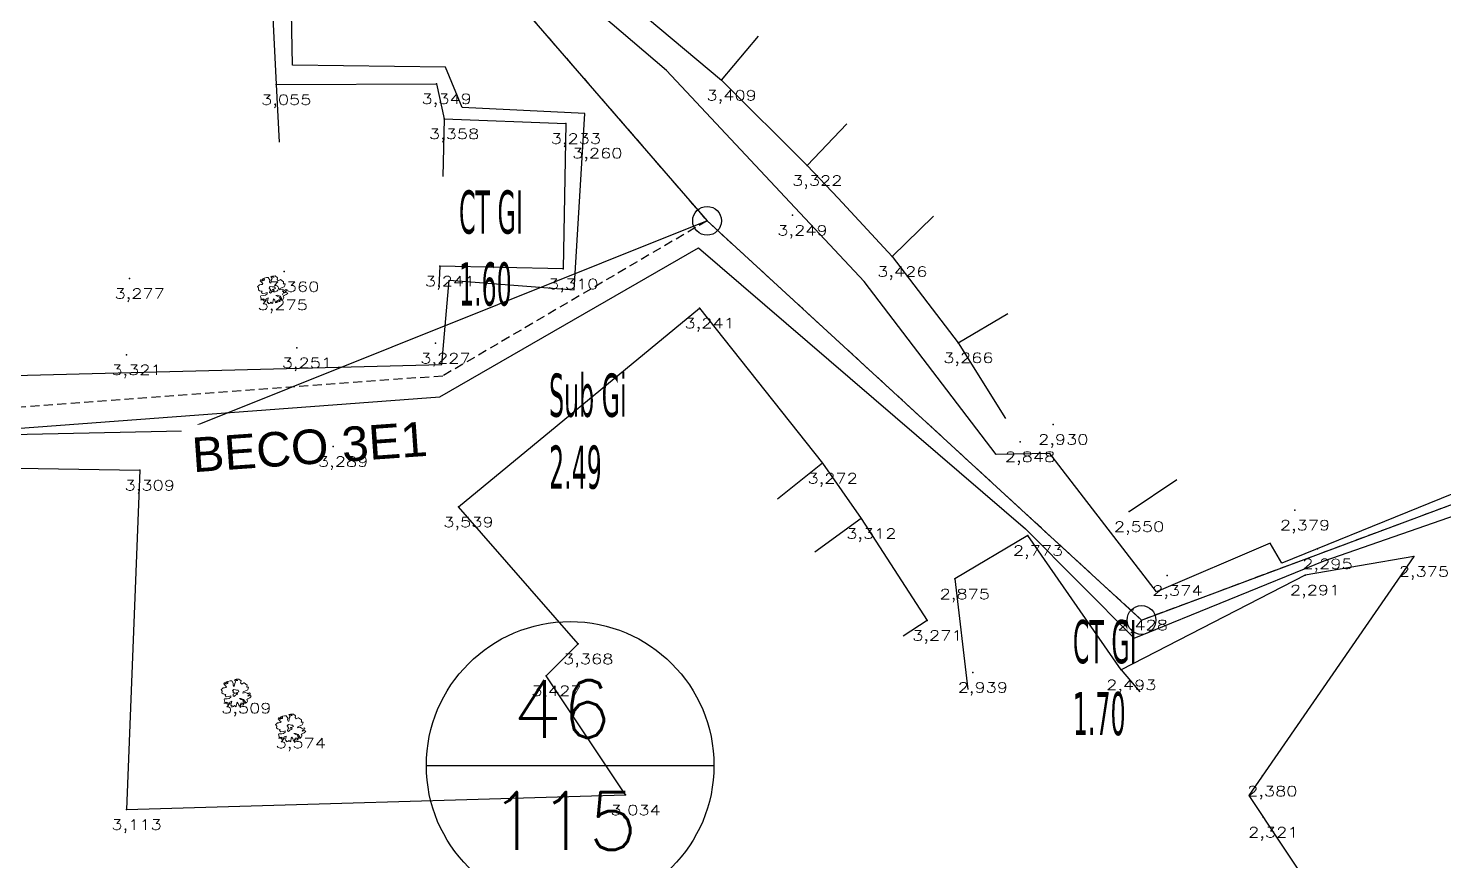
# Model space of a CAD drawing. Extents: x -160 to 364724, y -100 to 7353297.
# Drawn here: x 359324.5 to 359373.71, y 7352640.69 to 7352669.63 of the extents above; entities that cross this region are included whole.
import ezdxf
from ezdxf.enums import TextEntityAlignment as Align

# ---------------------------------------------------------------- set-up
doc = ezdxf.new("R2010")
doc.units = 0
doc.header["$LTSCALE"] = 5
for name, pattern in [('CENTER2', [1.125, 0.75, -0.125, 0.125, -0.125]), ('CONTINUO', [0]), ('DASHDOT2', [12.7, 6.35, -3.175, 0, -3.175]), ('HIDDEN2', [0.1875, 0.125, -0.0625])]:
    doc.linetypes.add(name, pattern=pattern)
for name, color, linetype in [('0-quadras', 6, 'Continuous'), ('COTAS', 1, 'Continuous'), ('LIN - REDE EXISTENTE SECUNDÁRIA', 2, 'Continuous'), ('LT-COTAS', 7, 'CONTINUO'), ('ortofoto', 7, 'Continuous'), ('P_Eixo', 1, 'CENTER2'), ('TEXTO', 7, 'Continuous'), ('ZZ-Carimbo Texto', 7, 'Continuous')]:
    doc.layers.add(name, color=color, linetype=linetype)
doc.layers.add('LT-ALINHAMENTO-PREDIAL', color=4, linetype='DASHDOT2', lineweight=25)
doc.layers.add('LT-ARV', color=114, linetype='Continuous', lineweight=5)
doc.styles.add('1_0250 R200', font='verdana.ttf', dxfattribs={"width": 0.4, "height": 0.4})
doc.styles.add('CARIMBO', font='arial.ttf', dxfattribs={"height": 2})
doc.styles.add('SABESP', font='ROMANS.shx', dxfattribs={"height": 2})
doc.styles.add('simplex', font='simplex.shx', dxfattribs={"width": 0.8})
doc.styles.get("Standard").update_dxf_attribs({"font": 'arial.ttf'})
picture_1 = doc.add_image_def('image1.tif', size_in_pixel=(14710, 13573))

# ---------------------------------------------------------------- blocks, each defined once
blk = doc.blocks.new('SIMB_PONTO')
at = {"color": 0}
blk.add_point((0, 0), dxfattribs=at)
for tag in ['COTA', 'PONTO', 'DESC']:
    blk.add_attdef(tag, (0, 0), '', height=1)
blk = doc.blocks.new('ARV-100')
at = {"layer": 'LT-ARV'}
for p, q in [((-0.051, 0.425), (-0.061, 0.391)), ((-0.027, 0.438), (-0.051, 0.425)), ((0.042, 0.412), (-0.027, 0.438)), ((-0.406, 0.053), (-0.419, 0.016)), ((-0.419, 0.016), (-0.397, 0.014)), ((-0.367, 0.076), (-0.406, 0.053)), ((-0.397, 0.014), (-0.385, 0.025)), ((-0.373, 0.148), (-0.388, 0.104)), ((-0.388, 0.104), (-0.379, 0.101)), ((-0.385, 0.025), (-0.377, -0.027)), ((-0.379, 0.101), (-0.364, 0.119)), ((-0.293, 0.125), (-0.373, 0.148)), ((-0.349, 0.097), (-0.367, 0.076)), ((-0.364, 0.119), (-0.349, 0.097)), ((-0.316, 0.244), (-0.332, 0.248)), ((-0.332, 0.248), (-0.326, 0.22)), ((-0.326, 0.22), (-0.265, 0.159)), ((-0.276, 0.254), (-0.316, 0.244)), ((-0.241, 0.129), (-0.293, 0.125)), ((-0.275, 0.342), (-0.288, 0.298)), ((-0.288, 0.298), (-0.276, 0.254)), ((-0.241, 0.314), (-0.275, 0.342)), ((-0.265, 0.159), (-0.241, 0.129)), ((-0.248, -0.014), (-0.191, 0.018)), ((-0.205, 0.337), (-0.241, 0.343)), ((-0.241, 0.343), (-0.241, 0.314)), ((-0.191, 0.018), (-0.213, -0.026)), ((-0.174, 0.3), (-0.205, 0.337)), ((-0.122, 0.249), (-0.174, 0.3)), ((-0.12, 0.417), (-0.157, 0.379)), ((-0.157, 0.379), (-0.113, 0.313)), ((-0.113, 0.313), (-0.122, 0.249)), ((-0.095, 0.411), (-0.12, 0.417)), ((-0.088, 0.374), (-0.095, 0.411)), ((-0.061, 0.391), (-0.088, 0.374)), ((-0.013, 0.126), (-0.047, 0.11)), ((-0.047, 0.11), (-0.037, 0.053)), ((-0.044, 0.008), (-0.046, -0.019)), ((-0.037, 0.053), (-0.044, 0.008)), ((-0.013, 0.266), (0.006, 0.32)), ((-0.01, 0.205), (-0.013, 0.266)), ((0.02, 0.095), (-0.013, 0.126)), ((0.024, 0.185), (-0.01, 0.205)), ((0.006, 0.32), (0.051, 0.391)), ((0.02, 0.049), (0.02, 0.095)), ((0.045, 0.048), (0.02, 0.049)), ((0.038, 0.242), (0.024, 0.185)), ((0.076, 0.313), (0.038, 0.242)), ((0.051, 0.391), (0.042, 0.412)), ((0.088, 0.064), (0.045, 0.048)), ((0.126, 0.322), (0.076, 0.313)), ((0.087, -0.037), (0.124, 0.002)), ((0.093, 0.035), (0.088, 0.064)), ((0.121, 0.049), (0.093, 0.035)), ((0.124, 0.002), (0.121, 0.049)), ((0.139, 0.283), (0.126, 0.322)), ((0.172, 0.319), (0.139, 0.283)), ((0.201, 0.341), (0.172, 0.319)), ((0.243, 0.354), (0.201, 0.341)), ((0.285, 0.316), (0.243, 0.354)), ((0.34, 0.317), (0.285, 0.316)), ((0.313, 0.168), (0.332, 0.205)), ((0.321, 0.134), (0.313, 0.168)), ((0.364, 0.148), (0.321, 0.134)), ((0.332, 0.205), (0.348, 0.237)), ((0.34, 0.279), (0.34, 0.317)), ((0.348, 0.237), (0.34, 0.279)), ((0.436, 0.157), (0.364, 0.148)), ((0.375, 0.045), (0.38, 0.058)), ((0.431, 0.01), (0.375, 0.045)), ((0.38, 0.058), (0.412, 0.069)), ((0.388, 0.096), (0.41, 0.118)), ((0.417, 0.094), (0.388, 0.096)), ((0.409, -0.054), (0.431, 0.01)), ((0.41, 0.118), (0.425, 0.116)), ((0.412, 0.069), (0.44, 0.035)), ((0.44, 0.074), (0.417, 0.094)), ((0.425, 0.116), (0.44, 0.109)), ((0.459, 0.123), (0.436, 0.157)), ((0.44, 0.109), (0.459, 0.123)), ((0.44, 0.035), (0.44, 0.074)), ((-0.397, -0.075), (-0.411, -0.101)), ((-0.411, -0.101), (-0.39, -0.14)), ((-0.283, -0.075), (-0.397, -0.075)), ((-0.39, -0.14), (-0.363, -0.151)), ((-0.377, -0.027), (-0.37, -0.043)), ((-0.37, -0.043), (-0.329, -0.031)), ((-0.363, -0.151), (-0.336, -0.156)), ((-0.338, -0.191), (-0.346, -0.254)), ((-0.346, -0.254), (-0.341, -0.293)), ((-0.341, -0.293), (-0.333, -0.317)), ((-0.336, -0.156), (-0.338, -0.191)), ((-0.333, -0.317), (-0.297, -0.297)), ((-0.329, -0.031), (-0.295, -0.048)), ((-0.297, -0.297), (-0.275, -0.241)), ((-0.295, -0.048), (-0.248, -0.014)), ((-0.213, -0.026), (-0.283, -0.075)), ((-0.275, -0.241), (-0.264, -0.234)), ((-0.264, -0.234), (-0.262, -0.278)), ((-0.262, -0.278), (-0.262, -0.327)), ((-0.262, -0.327), (-0.24, -0.346)), ((-0.24, -0.346), (-0.22, -0.334)), ((-0.22, -0.334), (-0.213, -0.279)), ((-0.213, -0.279), (-0.187, -0.269)), ((-0.187, -0.269), (-0.141, -0.244)), ((-0.141, -0.244), (-0.112, -0.166)), ((-0.086, -0.196), (-0.117, -0.339)), ((-0.117, -0.339), (-0.093, -0.375)), ((-0.112, -0.166), (-0.086, -0.196)), ((-0.093, -0.375), (-0.063, -0.405)), ((-0.063, -0.405), (-0.033, -0.359)), ((-0.046, -0.019), (0.001, -0.029)), ((-0.033, -0.359), (-0.015, -0.377)), ((-0.015, -0.377), (0.016, -0.404)), ((0.001, -0.029), (-0.012, -0.09)), ((-0.012, -0.09), (0.042, -0.096)), ((0.016, -0.404), (0.119, -0.368)), ((0.042, -0.096), (0.067, -0.059)), ((0.067, -0.059), (0.087, -0.037)), ((0.119, -0.368), (0.122, -0.356)), ((0.122, -0.356), (0.131, -0.289)), ((0.131, -0.289), (0.183, -0.283)), ((0.183, -0.283), (0.217, -0.324)), ((0.199, -0.063), (0.213, -0.052)), ((0.226, -0.096), (0.199, -0.063)), ((0.213, -0.052), (0.251, -0.059)), ((0.217, -0.324), (0.299, -0.299)), ((0.266, -0.126), (0.226, -0.096)), ((0.251, -0.059), (0.292, -0.093)), ((0.292, -0.176), (0.266, -0.126)), ((0.287, -0.249), (0.303, -0.221)), ((0.328, -0.229), (0.287, -0.249)), ((0.292, -0.093), (0.377, -0.095)), ((0.324, -0.176), (0.292, -0.176)), ((0.299, -0.299), (0.343, -0.23)), ((0.303, -0.221), (0.338, -0.22)), ((0.36, -0.182), (0.324, -0.176)), ((0.343, -0.23), (0.328, -0.229)), ((0.338, -0.22), (0.355, -0.206)), ((0.355, -0.206), (0.36, -0.182)), ((0.377, -0.095), (0.409, -0.054))]:
    blk.add_line(p, q, dxfattribs=at)

msp = doc.modelspace()

# ---------------------------------------------------------------- linework, layer by layer
at = {"layer": '0-quadras', "color": 5, "lineweight": 30, "ltscale": 0.3}
msp.add_lwpolyline([(359321.758, 7352657.503), (359338.882, 7352657.946), (359339.138, 7352660.873), (359343.474, 7352660.532), (359343.844, 7352666.661), (359339.579, 7352666.875), (359339.01, 7352668.281), (359333.686, 7352668.345), (359333.52, 7352676.892), (359323.866, 7352676.992), (359325.709, 7352682.277), (359315.842, 7352687.059)], dxfattribs=at)
at = {"layer": 'COTAS', "ltscale": 4}
msp.add_line((359338.339, 7352643.998), (359348.339, 7352643.998), dxfattribs=at)
at = {"layer": 'COTAS'}
msp.add_circle((359343.339, 7352644.006), 5, dxfattribs=at)
at = {"layer": 'LIN - REDE EXISTENTE SECUNDÁRIA', "elevation": 1.352}
for points in [[(359279.459, 7352703.348), (359297.944, 7352699.847), (359320.226, 7352687.733), (359338.606, 7352673.902), (359348.099, 7352662.937), (359363.203, 7352649.06), (359377.935, 7352654.548)], [(359348.099, 7352662.937), (359329.846, 7352655.619), (359306.104, 7352655.112)]]:
    msp.add_lwpolyline(points, dxfattribs=at)
at = {"layer": 'LIN - REDE EXISTENTE SECUNDÁRIA'}
for centre in [(359348.099, 7352662.937, 1.352), (359363.203, 7352649.06, 1.352)]:
    msp.add_circle(centre, 0.5, dxfattribs=at)
at = {"layer": 'LT-ALINHAMENTO-PREDIAL', "color": 8, "ltscale": 3, "flags": 128}
for points, elevation in [([(359281.727, 7352704.56), (359288.155, 7352704.064), (359288.171, 7352704.698), (359291.081, 7352704.15), (359298.256, 7352701.961), (359304.061, 7352699.367), (359308.618, 7352697.148), (359312.768, 7352694.853), (359316.686, 7352692.436), (359321.35, 7352689.276), (359324.176, 7352687.732), (359326.659, 7352686.452), (359329.88, 7352684.569), (359333.831, 7352681.125), (359336.715, 7352679.337), (359339.343, 7352677.099), (359338.724, 7352676.129), (359341.824, 7352673.592), (359345.169, 7352670.706), (359348.603, 7352667.824), (359351.579, 7352664.86), (359352.653, 7352663.726), (359354.536, 7352661.697), (359356.834, 7352658.697), (359358.978, 7352655.257), (359360.134, 7352655.86), (359362.768, 7352652.831), (359364.099, 7352650.608), (359368.538, 7352652.881), (359369.319, 7352651.535), (359377.576, 7352655.618), (359382.174, 7352659.474)], 2.299), ([(359283.153, 7352700.295), (359297.279, 7352698.17), (359297.083, 7352695.966), (359306.369, 7352692.613), (359309.719, 7352691.238), (359309.777, 7352689.761), (359315.498, 7352687.867), (359315.138, 7352687.007), (359320.196, 7352684.621), (359325.231, 7352682.07), (359323.148, 7352676.629), (359326.764, 7352676.642), (359333.049, 7352676.383), (359332.935, 7352671.277), (359333.118, 7352667.669), (359338.695, 7352667.7), (359338.954, 7352666.482), (359343.189, 7352666.318), (359343.095, 7352661.265), (359338.813, 7352661.36), (359338.653, 7352658.681), (359333.838, 7352658.524), (359333.392, 7352661.17), (359328.023, 7352660.932), (359327.912, 7352658.278), (359322.547, 7352658.427), (359322.685, 7352660.919), (359317.213, 7352660.973)], 2.299), ([(359348.603, 7352667.824), (359349.889, 7352669.356)], 2.299), ([(359333.118, 7352667.669), (359333.219, 7352665.672)], 2.299), ([(359338.954, 7352666.482), (359338.91, 7352664.482)], 2.299), ([(359351.579, 7352664.86), (359352.96, 7352666.307)], 2.299), ([(359354.536, 7352661.697), (359355.968, 7352663.093)], 2.299), ([(359345.264, 7352642.978), (359342.509, 7352647.122), (359343.619, 7352648.23), (359339.454, 7352652.989), (359347.838, 7352659.901), (359352.116, 7352654.509), (359353.461, 7352652.59), (359355.755, 7352649.046)], 3.271), ([(359356.834, 7352658.697), (359358.553, 7352659.72)], 2.299), ([(359352.116, 7352654.509), (359350.549, 7352653.266)], 3.271), ([(359316.246, 7352653.813), (359318.468, 7352653.667), (359321.617, 7352653.587), (359321.733, 7352654.378), (359328.374, 7352654.266), (359327.913, 7352642.471), (359345.264, 7352642.978)], 2.299), ([(359362.768, 7352652.831), (359364.429, 7352653.945)], 2.299), ([(359353.461, 7352652.59), (359351.843, 7352651.414)], 3.271), ([(359372.671, 7352651.272), (359368.888, 7352650.625), (359362.498, 7352647.328), (359359.256, 7352651.998), (359356.709, 7352650.487)], 1.952), ([(359372.671, 7352651.272), (359366.934, 7352642.959)], 1.952), ([(359356.709, 7352650.487), (359357.161, 7352646.642)], 1.952), ([(359355.755, 7352649.046), (359354.916, 7352648.503)], 3.271), ([(359362.498, 7352647.328), (359363.146, 7352646.566)], 1.952), ([(359366.934, 7352642.959), (359371.387, 7352636.27), (359378.268, 7352636.543), (359383.624, 7352636.094), (359383.662, 7352641.803), (359388.44, 7352641.734), (359388.452, 7352645.473), (359392.519, 7352645.607)], 2.321)]:
    msp.add_lwpolyline(points, dxfattribs=dict(at, elevation=elevation))
at = {"layer": 'P_Eixo', "color": 1, "linetype": 'HIDDEN2', "ltscale": 0.5}
for p, q in [((359338.606, 7352673.902), (359348.099, 7352662.937)), ((359348.099, 7352662.937), (359338.909, 7352657.542)), ((359348.099, 7352662.937), (359363.203, 7352649.06)), ((359363.203, 7352649.06), (359377.935, 7352654.548))]:
    msp.add_line(p, q, dxfattribs=at)

# ---------------------------------------------------------------- block references
at = {"layer": 'LT-ARV', "xscale": 1.159022677334659, "yscale": 1.159022677334659, "zscale": 5.795113386673303, "rotation": 124.2815682790178}
for p in [(359332.997, 7352660.538, 3.275), (359331.73, 7352646.522, 3.509), (359333.624, 7352645.307, 3.574)]:
    msp.add_blockref('ARV-100', p, dxfattribs=at)
at = {"layer": 'LT-COTAS'}
ref = msp.add_blockref('SIMB_PONTO', (359348.603, 7352667.824, 3.409), dxfattribs=at)
ref.add_attrib('COTA', '3,409', dxfattribs={"layer": '0', "color": 8, "height": 0.35, "style": 'simplex', "width": 1.26506, "flags": 8}).set_placement((359348.078, 7352667.124), (359349.828, 7352667.124), align=Align.FIT)
for p in [(359348.603, 7352667.824, 3.409), (359333.118, 7352667.669, 3.055), (359338.695, 7352667.7, 3.349), (359338.954, 7352666.482, 3.358), (359343.189, 7352666.318, 3.233), (359343.933, 7352665.814, 3.26), (359351.579, 7352664.86, 3.322), (359351.066, 7352663.129, 3.249), (359338.813, 7352661.36, 3.241), (359354.536, 7352661.697, 3.426), (359328.023, 7352660.932, 3.277), (359333.392, 7352661.17, 3.36), (359343.095, 7352661.265, 3.31), (359332.997, 7352660.538, 3.275), (359347.838, 7352659.901, 3.241), (359333.838, 7352658.524, 3.251), (359338.653, 7352658.681, 3.227), (359356.834, 7352658.697, 3.266), (359327.912, 7352658.278, 3.321), (359360.134, 7352655.86, 2.93), (359358.978, 7352655.257, 2.848), (359352.116, 7352654.509, 3.272), (359328.374, 7352654.266, 3.309), (359339.454, 7352652.989, 3.539), (359353.461, 7352652.59, 3.312), (359362.768, 7352652.831, 2.55), (359368.538, 7352652.881, 2.379), (359359.256, 7352651.998, 2.773), (359369.319, 7352651.535, 2.295), (359372.671, 7352651.272, 2.375), (359356.709, 7352650.487, 2.875), (359364.099, 7352650.608, 2.374), (359368.888, 7352650.625, 2.291), (359355.755, 7352649.046, 3.271), (359362.895, 7352649.41, 2.428), (359343.619, 7352648.23, 3.368), (359342.509, 7352647.122, 3.427), (359357.336, 7352647.24, 2.939), (359362.498, 7352647.328, 2.493), (359331.73, 7352646.522, 3.509), (359333.624, 7352645.307, 3.574), (359367.4, 7352643.635, 2.38), (359345.264, 7352642.978, 3.034), (359327.913, 7352642.471, 3.113), (359367.435, 7352642.206, 2.321)]:
    msp.add_blockref('SIMB_PONTO', p, dxfattribs=at)
ref = msp.add_blockref('SIMB_PONTO', (359333.118, 7352667.669, 3.055), dxfattribs=at)
ref.add_attrib('COTA', '3,055', dxfattribs={"layer": '0', "color": 8, "height": 0.35, "style": 'simplex', "width": 1.25, "flags": 8}).set_placement((359332.593, 7352666.969), (359334.343, 7352666.969), align=Align.FIT)
ref = msp.add_blockref('SIMB_PONTO', (359338.695, 7352667.7, 3.349), dxfattribs=at)
ref.add_attrib('COTA', '3,349', dxfattribs={"layer": '0', "color": 8, "height": 0.35, "style": 'simplex', "width": 1.26506, "flags": 8}).set_placement((359338.17, 7352667), (359339.92, 7352667), align=Align.FIT)
ref = msp.add_blockref('SIMB_PONTO', (359338.954, 7352666.482, 3.358), dxfattribs=at)
ref.add_attrib('COTA', '3,358', dxfattribs={"layer": '0', "color": 8, "height": 0.35, "style": 'simplex', "width": 1.25, "flags": 8}).set_placement((359338.429, 7352665.782), (359340.179, 7352665.782), align=Align.FIT)
ref = msp.add_blockref('SIMB_PONTO', (359343.189, 7352666.318, 3.233), dxfattribs=at)
ref.add_attrib('COTA', '3,233', dxfattribs={"layer": '0', "color": 8, "height": 0.35, "style": 'simplex', "width": 1.25, "flags": 8}).set_placement((359342.664, 7352665.618), (359344.414, 7352665.618), align=Align.FIT)
ref = msp.add_blockref('SIMB_PONTO', (359343.933, 7352665.814, 3.26), dxfattribs=at)
ref.add_attrib('COTA', '3,260', dxfattribs={"layer": '0', "color": 8, "height": 0.35, "style": 'simplex', "width": 1.25, "flags": 8}).set_placement((359343.408, 7352665.114), (359345.158, 7352665.114), align=Align.FIT)
ref = msp.add_blockref('SIMB_PONTO', (359351.579, 7352664.86, 3.322), dxfattribs=at)
ref.add_attrib('COTA', '3,322', dxfattribs={"layer": '0', "color": 8, "height": 0.35, "style": 'simplex', "width": 1.25, "flags": 8}).set_placement((359351.054, 7352664.16), (359352.804, 7352664.16), align=Align.FIT)
ref = msp.add_blockref('SIMB_PONTO', (359351.066, 7352663.129, 3.249), dxfattribs=at)
ref.add_attrib('COTA', '3,249', dxfattribs={"layer": '0', "color": 8, "height": 0.35, "style": 'simplex', "width": 1.26506, "flags": 8}).set_placement((359350.541, 7352662.429), (359352.291, 7352662.429), align=Align.FIT)
ref = msp.add_blockref('SIMB_PONTO', (359338.813, 7352661.36, 3.241), dxfattribs=at)
ref.add_attrib('COTA', '3,241', dxfattribs={"layer": '0', "color": 8, "height": 0.35, "style": 'simplex', "width": 1.4, "flags": 8}).set_placement((359338.288, 7352660.66), (359340.038, 7352660.66), align=Align.FIT)
ref = msp.add_blockref('SIMB_PONTO', (359354.536, 7352661.697, 3.426), dxfattribs=at)
ref.add_attrib('COTA', '3,426', dxfattribs={"layer": '0', "color": 8, "height": 0.35, "style": 'simplex', "width": 1.26506, "flags": 8}).set_placement((359354.011, 7352660.997), (359355.761, 7352660.997), align=Align.FIT)
ref = msp.add_blockref('SIMB_PONTO', (359328.023, 7352660.932, 3.277), dxfattribs=at)
ref.add_attrib('COTA', '3,277', dxfattribs={"layer": '0', "color": 8, "height": 0.35, "style": 'simplex', "width": 1.25, "flags": 8}).set_placement((359327.498, 7352660.232), (359329.248, 7352660.232), align=Align.FIT)
ref = msp.add_blockref('SIMB_PONTO', (359333.392, 7352661.17, 3.36), dxfattribs=at)
ref.add_attrib('COTA', '3,360', dxfattribs={"layer": '0', "color": 8, "height": 0.35, "style": 'simplex', "width": 1.25, "flags": 8}).set_placement((359332.867, 7352660.47), (359334.617, 7352660.47), align=Align.FIT)
ref = msp.add_blockref('SIMB_PONTO', (359343.095, 7352661.265, 3.31), dxfattribs=at)
ref.add_attrib('COTA', '3,310', dxfattribs={"layer": '0', "color": 8, "height": 0.35, "style": 'simplex', "width": 1.3125, "flags": 8}).set_placement((359342.57, 7352660.565), (359344.32, 7352660.565), align=Align.FIT)
ref = msp.add_blockref('SIMB_PONTO', (359332.997, 7352660.538, 3.275), dxfattribs=at)
ref.add_attrib('COTA', '3,275', dxfattribs={"layer": '0', "color": 8, "height": 0.35, "style": 'simplex', "width": 1.25, "flags": 8}).set_placement((359332.472, 7352659.838), (359334.222, 7352659.838), align=Align.FIT)
ref = msp.add_blockref('SIMB_PONTO', (359347.838, 7352659.901, 3.241), dxfattribs=at)
ref.add_attrib('COTA', '3,241', dxfattribs={"layer": '0', "color": 8, "height": 0.35, "style": 'simplex', "width": 1.4, "flags": 8}).set_placement((359347.313, 7352659.201), (359349.063, 7352659.201), align=Align.FIT)
ref = msp.add_blockref('SIMB_PONTO', (359333.838, 7352658.524, 3.251), dxfattribs=at)
ref.add_attrib('COTA', '3,251', dxfattribs={"layer": '0', "color": 8, "height": 0.35, "style": 'simplex', "width": 1.4, "flags": 8}).set_placement((359333.313, 7352657.824), (359335.063, 7352657.824), align=Align.FIT)
ref = msp.add_blockref('SIMB_PONTO', (359338.653, 7352658.681, 3.227), dxfattribs=at)
ref.add_attrib('COTA', '3,227', dxfattribs={"layer": '0', "color": 8, "height": 0.35, "style": 'simplex', "width": 1.25, "flags": 8}).set_placement((359338.128, 7352657.981), (359339.878, 7352657.981), align=Align.FIT)
ref = msp.add_blockref('SIMB_PONTO', (359356.834, 7352658.697, 3.266), dxfattribs=at)
ref.add_attrib('COTA', '3,266', dxfattribs={"layer": '0', "color": 8, "height": 0.35, "style": 'simplex', "width": 1.26506, "flags": 8}).set_placement((359356.309, 7352657.997), (359358.059, 7352657.997), align=Align.FIT)
ref = msp.add_blockref('SIMB_PONTO', (359327.912, 7352658.278, 3.321), dxfattribs=at)
ref.add_attrib('COTA', '3,321', dxfattribs={"layer": '0', "color": 8, "height": 0.35, "style": 'simplex', "width": 1.4, "flags": 8}).set_placement((359327.387, 7352657.578), (359329.137, 7352657.578), align=Align.FIT)
ref = msp.add_blockref('SIMB_PONTO', (359360.134, 7352655.86, 2.93), dxfattribs=at)
ref.add_attrib('COTA', '2,930', dxfattribs={"layer": '0', "color": 8, "height": 0.35, "style": 'simplex', "width": 1.25, "flags": 8}).set_placement((359359.609, 7352655.16), (359361.359, 7352655.16), align=Align.FIT)
ref = msp.add_blockref('SIMB_PONTO', (359358.978, 7352655.257, 2.848), dxfattribs=at)
ref.add_attrib('COTA', '2,848', dxfattribs={"layer": '0', "color": 8, "height": 0.35, "style": 'simplex', "width": 1.25, "flags": 8}).set_placement((359358.453, 7352654.557), (359360.203, 7352654.557), align=Align.FIT)
ref = msp.add_blockref('SIMB_PONTO', (359352.116, 7352654.509, 3.272), dxfattribs=at)
ref.add_attrib('COTA', '3,272', dxfattribs={"layer": '0', "color": 8, "height": 0.35, "style": 'simplex', "width": 1.25, "flags": 8}).set_placement((359351.591, 7352653.809), (359353.341, 7352653.809), align=Align.FIT)
ref = msp.add_blockref('SIMB_PONTO', (359328.374, 7352654.266, 3.309), dxfattribs=at)
ref.add_attrib('COTA', '3,309', dxfattribs={"layer": '0', "color": 8, "height": 0.35, "style": 'simplex', "width": 1.26506, "flags": 8}).set_placement((359327.849, 7352653.566), (359329.599, 7352653.566), align=Align.FIT)
ref = msp.add_blockref('SIMB_PONTO', (359339.454, 7352652.989, 3.539), dxfattribs=at)
ref.add_attrib('COTA', '3,539', dxfattribs={"layer": '0', "color": 8, "height": 0.35, "style": 'simplex', "width": 1.26506, "flags": 8}).set_placement((359338.929, 7352652.289), (359340.679, 7352652.289), align=Align.FIT)
ref = msp.add_blockref('SIMB_PONTO', (359353.461, 7352652.59, 3.312), dxfattribs=at)
ref.add_attrib('COTA', '3,312', dxfattribs={"layer": '0', "color": 8, "height": 0.35, "style": 'simplex', "width": 1.3125, "flags": 8}).set_placement((359352.936, 7352651.89), (359354.686, 7352651.89), align=Align.FIT)
ref = msp.add_blockref('SIMB_PONTO', (359362.768, 7352652.831, 2.55), dxfattribs=at)
ref.add_attrib('COTA', '2,550', dxfattribs={"layer": '0', "color": 8, "height": 0.35, "style": 'simplex', "width": 1.25, "flags": 8}).set_placement((359362.243, 7352652.131), (359363.993, 7352652.131), align=Align.FIT)
ref = msp.add_blockref('SIMB_PONTO', (359368.538, 7352652.881, 2.379), dxfattribs=at)
ref.add_attrib('COTA', '2,379', dxfattribs={"layer": '0', "color": 8, "height": 0.35, "style": 'simplex', "width": 1.26506, "flags": 8}).set_placement((359368.013, 7352652.181), (359369.763, 7352652.181), align=Align.FIT)
ref = msp.add_blockref('SIMB_PONTO', (359359.256, 7352651.998, 2.773), dxfattribs=at)
ref.add_attrib('COTA', '2,773', dxfattribs={"layer": '0', "color": 8, "height": 0.35, "style": 'simplex', "width": 1.25, "flags": 8}).set_placement((359358.731, 7352651.298), (359360.481, 7352651.298), align=Align.FIT)
ref = msp.add_blockref('SIMB_PONTO', (359369.319, 7352651.535, 2.295), dxfattribs=at)
ref.add_attrib('COTA', '2,295', dxfattribs={"layer": '0', "color": 8, "height": 0.35, "style": 'simplex', "width": 1.25, "flags": 8}).set_placement((359368.794, 7352650.835), (359370.544, 7352650.835), align=Align.FIT)
ref = msp.add_blockref('SIMB_PONTO', (359372.671, 7352651.272, 2.375), dxfattribs=at)
ref.add_attrib('COTA', '2,375', dxfattribs={"layer": '0', "color": 8, "height": 0.35, "style": 'simplex', "width": 1.25, "flags": 8}).set_placement((359372.146, 7352650.572), (359373.896, 7352650.572), align=Align.FIT)
ref = msp.add_blockref('SIMB_PONTO', (359356.709, 7352650.487, 2.875), dxfattribs=at)
ref.add_attrib('COTA', '2,875', dxfattribs={"layer": '0', "color": 8, "height": 0.35, "style": 'simplex', "width": 1.25, "flags": 8}).set_placement((359356.184, 7352649.787), (359357.934, 7352649.787), align=Align.FIT)
ref = msp.add_blockref('SIMB_PONTO', (359364.099, 7352650.608, 2.374), dxfattribs=at)
ref.add_attrib('COTA', '2,374', dxfattribs={"layer": '0', "color": 8, "height": 0.35, "style": 'simplex', "width": 1.235294, "flags": 8}).set_placement((359363.574, 7352649.908), (359365.324, 7352649.908), align=Align.FIT)
ref = msp.add_blockref('SIMB_PONTO', (359368.888, 7352650.625, 2.291), dxfattribs=at)
ref.add_attrib('COTA', '2,291', dxfattribs={"layer": '0', "color": 8, "height": 0.35, "style": 'simplex', "width": 1.4, "flags": 8}).set_placement((359368.363, 7352649.925), (359370.113, 7352649.925), align=Align.FIT)
ref = msp.add_blockref('SIMB_PONTO', (359355.755, 7352649.046, 3.271), dxfattribs=at)
ref.add_attrib('COTA', '3,271', dxfattribs={"layer": '0', "color": 8, "height": 0.35, "style": 'simplex', "width": 1.4, "flags": 8}).set_placement((359355.23, 7352648.346), (359356.98, 7352648.346), align=Align.FIT)
ref = msp.add_blockref('SIMB_PONTO', (359362.895, 7352649.41, 2.428), dxfattribs=at)
ref.add_attrib('COTA', '2,428', dxfattribs={"layer": '0', "color": 8, "height": 0.35, "style": 'simplex', "width": 1.25, "flags": 8}).set_placement((359362.37, 7352648.71), (359364.12, 7352648.71), align=Align.FIT)
ref = msp.add_blockref('SIMB_PONTO', (359343.619, 7352648.23, 3.368), dxfattribs=at)
ref.add_attrib('COTA', '3,368', dxfattribs={"layer": '0', "color": 8, "height": 0.35, "style": 'simplex', "width": 1.25, "flags": 8}).set_placement((359343.094, 7352647.53), (359344.844, 7352647.53), align=Align.FIT)
ref = msp.add_blockref('SIMB_PONTO', (359342.509, 7352647.122, 3.427), dxfattribs=at)
ref.add_attrib('COTA', '3,427', dxfattribs={"layer": '0', "color": 8, "height": 0.35, "style": 'simplex', "width": 1.25, "flags": 8}).set_placement((359341.984, 7352646.422), (359343.734, 7352646.422), align=Align.FIT)
ref = msp.add_blockref('SIMB_PONTO', (359357.336, 7352647.24, 2.939), dxfattribs=at)
ref.add_attrib('COTA', '2,939', dxfattribs={"layer": '0', "color": 8, "height": 0.35, "style": 'simplex', "width": 1.26506, "flags": 8}).set_placement((359356.811, 7352646.54), (359358.561, 7352646.54), align=Align.FIT)
ref = msp.add_blockref('SIMB_PONTO', (359362.498, 7352647.328, 2.493), dxfattribs=at)
ref.add_attrib('COTA', '2,493', dxfattribs={"layer": '0', "color": 8, "height": 0.35, "style": 'simplex', "width": 1.25, "flags": 8}).set_placement((359361.973, 7352646.628), (359363.723, 7352646.628), align=Align.FIT)
ref = msp.add_blockref('SIMB_PONTO', (359331.73, 7352646.522, 3.509), dxfattribs=at)
ref.add_attrib('COTA', '3,509', dxfattribs={"layer": '0', "color": 8, "height": 0.35, "style": 'simplex', "width": 1.26506, "flags": 8}).set_placement((359331.205, 7352645.822), (359332.955, 7352645.822), align=Align.FIT)
ref = msp.add_blockref('SIMB_PONTO', (359333.624, 7352645.307, 3.574), dxfattribs=at)
ref.add_attrib('COTA', '3,574', dxfattribs={"layer": '0', "color": 8, "height": 0.35, "style": 'simplex', "width": 1.235294, "flags": 8}).set_placement((359333.099, 7352644.607), (359334.849, 7352644.607), align=Align.FIT)
ref = msp.add_blockref('SIMB_PONTO', (359367.4, 7352643.635, 2.38), dxfattribs=at)
ref.add_attrib('COTA', '2,380', dxfattribs={"layer": '0', "color": 8, "height": 0.35, "style": 'simplex', "width": 1.25, "flags": 8}).set_placement((359366.875, 7352642.935), (359368.625, 7352642.935), align=Align.FIT)
ref = msp.add_blockref('SIMB_PONTO', (359345.264, 7352642.978, 3.034), dxfattribs=at)
ref.add_attrib('COTA', '3,034', dxfattribs={"layer": '0', "color": 8, "height": 0.35, "style": 'simplex', "width": 1.235294, "flags": 8}).set_placement((359344.739, 7352642.278), (359346.489, 7352642.278), align=Align.FIT)
ref = msp.add_blockref('SIMB_PONTO', (359327.913, 7352642.471, 3.113), dxfattribs=at)
ref.add_attrib('COTA', '3,113', dxfattribs={"layer": '0', "color": 8, "height": 0.35, "style": 'simplex', "width": 1.381579, "flags": 8}).set_placement((359327.388, 7352641.771), (359329.138, 7352641.771), align=Align.FIT)
ref = msp.add_blockref('SIMB_PONTO', (359367.435, 7352642.206, 2.321), dxfattribs=at)
ref.add_attrib('COTA', '2,321', dxfattribs={"layer": '0', "color": 8, "height": 0.35, "style": 'simplex', "width": 1.4, "flags": 8}).set_placement((359366.91, 7352641.506), (359368.66, 7352641.506), align=Align.FIT)

# ---------------------------------------------------------------- texts
at = {"layer": 'LIN - REDE EXISTENTE SECUNDÁRIA', "char_height": 1.5, "width": 2.69755, "attachment_point": 1, "style": '1_0250 R200'}
for s, insert in [('CT GI 1.60', (359339.474, 7352663.993)), ('Sub Gi 2.49', (359342.607, 7352657.626)), ('CT GI 1.70', (359360.817, 7352649.06))]:
    msp.add_mtext(s, dxfattribs=dict(at, insert=insert))
at = {"layer": 'TEXTO', "style": 'SABESP'}
for s, p in [('46', (359343.049, 7352644.965)), ('115', (359343.108, 7352641.077))]:
    msp.add_text(s, height=2, dxfattribs=at).set_placement(p, align=Align.CENTER)

# ---------------------------------------------------------------- next in the draw order: wipeouts: each hides what was drawn before it
at = {"linetype": 'Continuous', "ltscale": 4}
msp.add_wipeout([(359329.969, 7352653.734), (359338.556, 7352654.337), (359338.411, 7352656.414), (359329.823, 7352655.812)], dxfattribs=at).dxf.layer = 'ZZ-Carimbo Texto'

# ---------------------------------------------------------------- next in the draw order: wipeouts: each hides what was drawn before it
msp.add_wipeout([(359329.969, 7352653.734), (359338.556, 7352654.337), (359338.411, 7352656.414), (359329.823, 7352655.812)], dxfattribs=at).dxf.layer = 'ZZ-Carimbo Texto'

# ---------------------------------------------------------------- next in the draw order: linework, layer by layer
at = {"layer": '0-quadras', "color": 5, "lineweight": 30, "ltscale": 0.3}
for points in [[(359373.364, 7352670.535), (359378.767, 7352665.433), (359382.792, 7352659.197), (359377.556, 7352654.883), (359368.085, 7352651.038), (359367.677, 7352651.727), (359363.724, 7352650.04), (359360.011, 7352654.848), (359358.152, 7352654.81), (359353.563, 7352660.83), (359346.69, 7352668.167), (359337.083, 7352676.367)], [(359321.11, 7352655.495), (359338.809, 7352656.819), (359347.799, 7352662.003), (359359.174, 7352652.23), (359362.951, 7352648.432), (359369.556, 7352651.123), (359377.65, 7352653.929), (359383.689, 7352649.641), (359401.822, 7352644.889), (359399.643, 7352629.941), (359387.197, 7352631.107), (359368.418, 7352629.991), (359345.19, 7352629.802), (359328.381, 7352630.366), (359328.884, 7352636.025), (359330.169, 7352636.115), (359330.166, 7352637.75), (359320.278, 7352637.3)]]:
    msp.add_lwpolyline(points, dxfattribs=at)
at = {"layer": 'P_Eixo', "color": 1, "linetype": 'HIDDEN2', "ltscale": 0.5}
msp.add_line((359338.909, 7352657.542), (359321.157, 7352656.227), dxfattribs=at)

# ---------------------------------------------------------------- next in the draw order: block references
at = {"layer": 'LT-COTAS'}
ref = msp.add_blockref('SIMB_PONTO', (359335.097, 7352655.092, 3.289), dxfattribs=at)
ref.add_attrib('COTA', '3,289', dxfattribs={"layer": '0', "color": 8, "height": 0.35, "style": 'simplex', "width": 1.26506, "flags": 8}).set_placement((359334.572, 7352654.392), (359336.322, 7352654.392), align=Align.FIT)
msp.add_blockref('SIMB_PONTO', (359335.097, 7352655.092, 3.289), dxfattribs=at)

# ---------------------------------------------------------------- next in the draw order: texts
at = {"layer": 'ZZ-Carimbo Texto', "linetype": 'Continuous', "ltscale": 4, "style": 'CARIMBO'}
msp.add_text('BECO 3E1', height=1.2, rotation=4.0135, dxfattribs=at).set_placement((359334.282, 7352655.081), align=Align.MIDDLE_CENTER)

# ---------------------------------------------------------------- next in the draw order: pictures from other files: only their frames are drawn
image = msp.add_image(picture_1, insert=(359073.892, 7352258.636), size_in_units=(734.398, 677.634), dxfattribs=dict(fade=70))
image.dxf.flags = 14
at = {"layer": 'ortofoto'}
image = msp.add_image(picture_1, insert=(359073.892, 7352258.636), size_in_units=(734.398, 677.634), dxfattribs=dict(at, fade=29))
image.dxf.flags = 14

doc.saveas('drawing.dxf')
